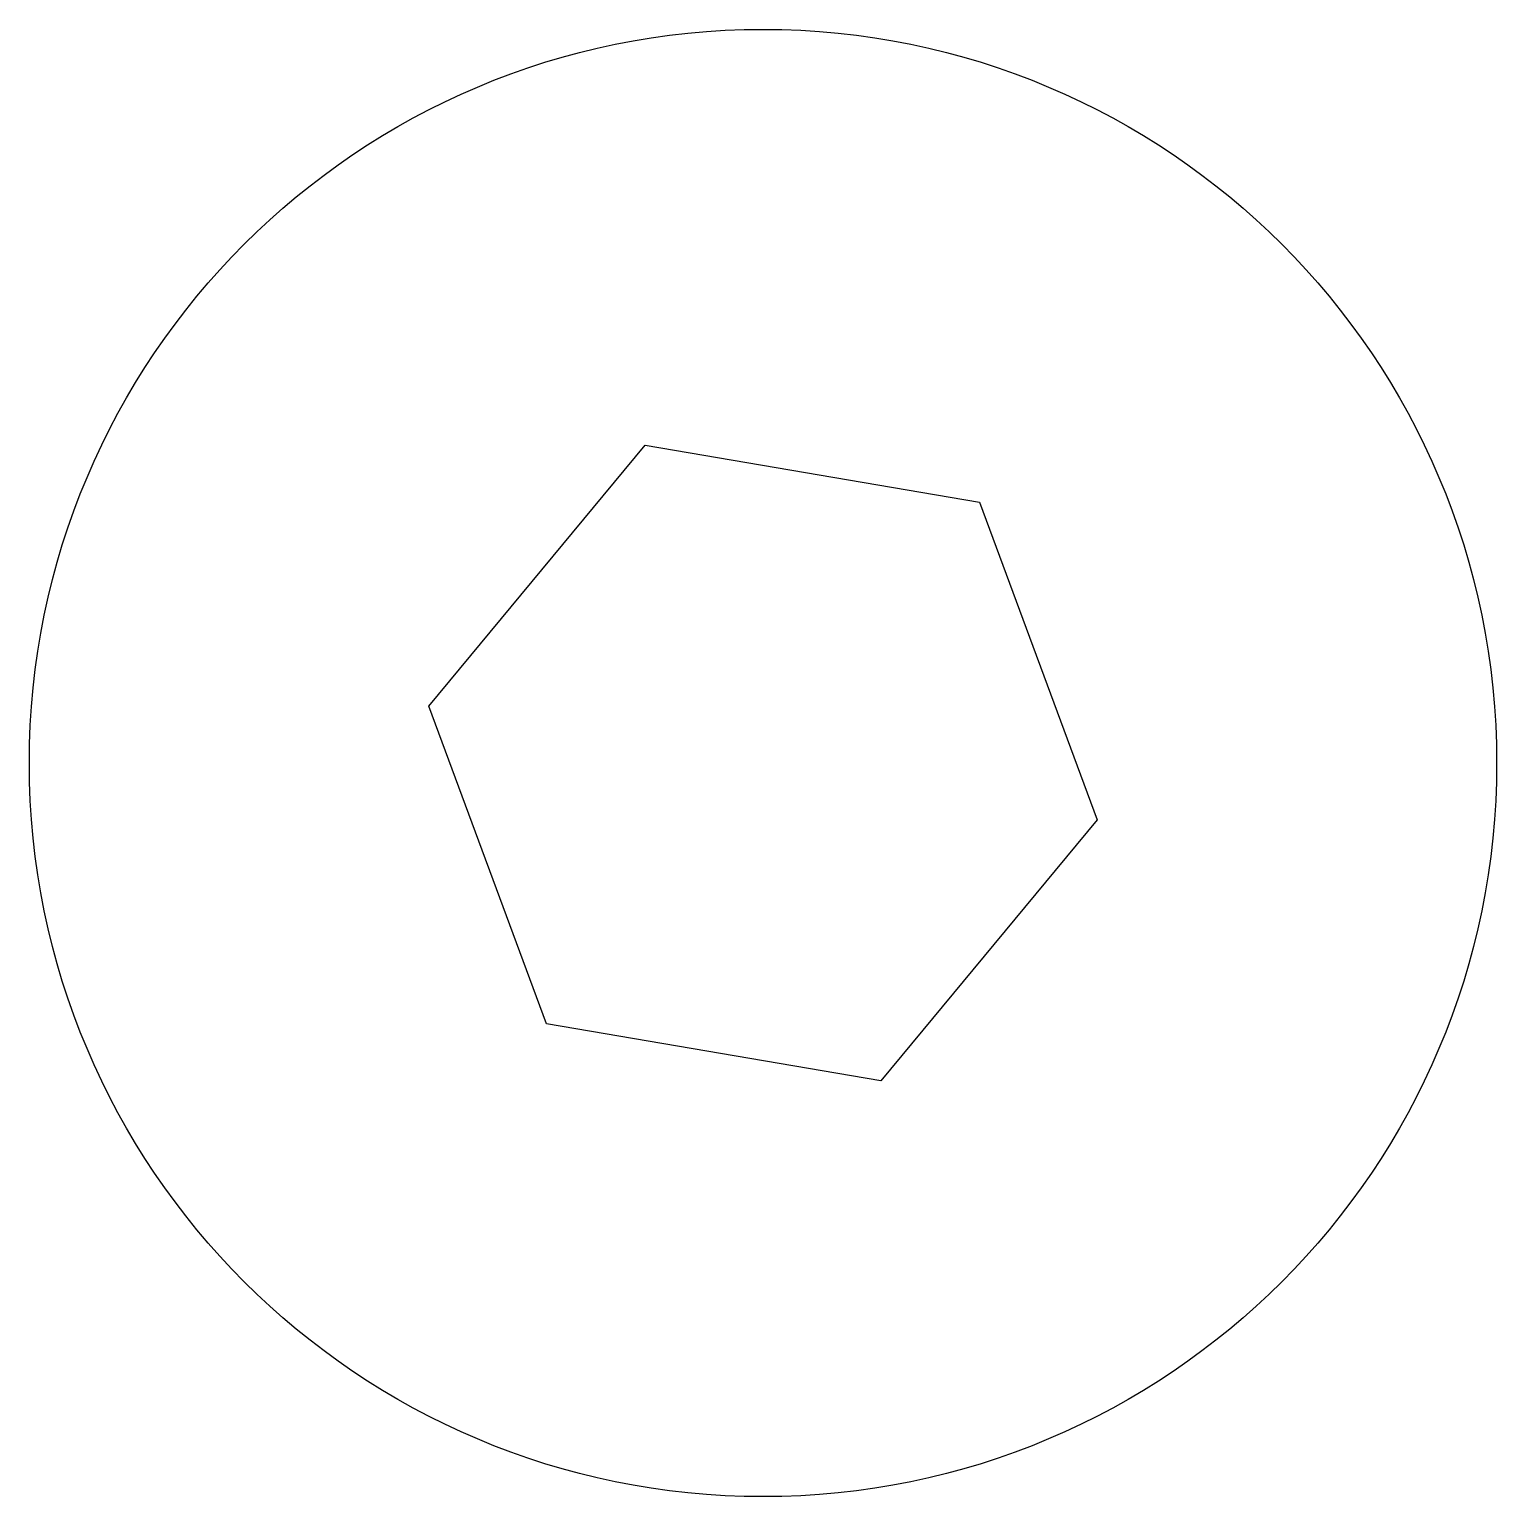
# Model space of a CAD drawing. Header units: millimetres. Extents: x -7.5 to 7.5, y -7.5 to 7.5.
import ezdxf

# ---------------------------------------------------------------- set-up
doc = ezdxf.new("R2010")
doc.units = ezdxf.units.MM
doc.layers.get('0').update_dxf_attribs({"linetype": 'CONTINUOUS'})

msp = doc.modelspace()

# ---------------------------------------------------------------- linework, layer by layer
msp.add_lwpolyline([(3.415, -0.582), (1.203, -3.248), (-2.212, -2.666), (-3.415, 0.582), (-1.203, 3.248), (2.212, 2.666)], close=True)
msp.add_circle((0, 0), 7.5)

doc.saveas('drawing.dxf')
